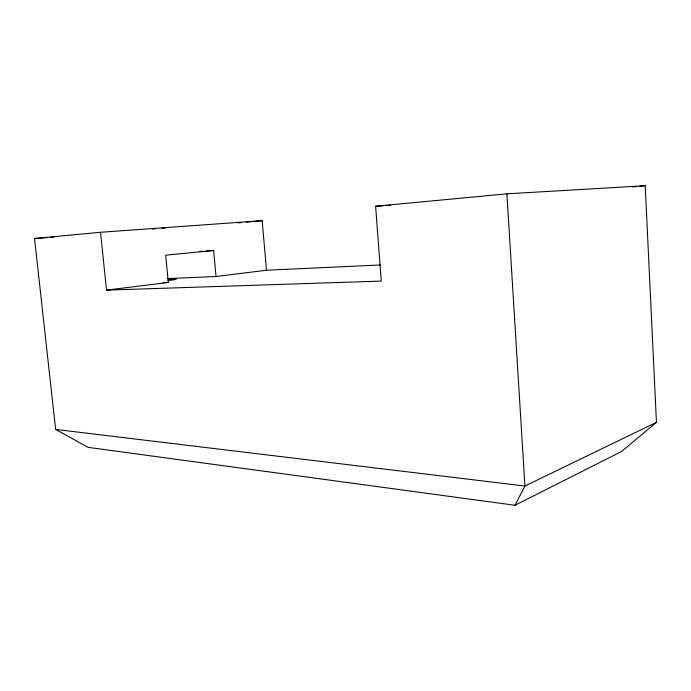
<?xml version="1.0" encoding="UTF-8"?>
<svg xmlns="http://www.w3.org/2000/svg" width="691" height="691" viewBox="0 0 691 691"><rect width="100%" height="100%" fill="white"/><g stroke="black" fill="none" stroke-linecap="round" stroke-linejoin="round"><path stroke-width="1.04" d="M514.994 505.276L524.918 486.023L506.9 193.834L645.213 185.724L656.45 422.339L621.675 451.422L514.994 505.276L88.051 447.345L55.626 429.422L34.55 238.507L100.532 232.271L262.183 220.671L266.493 270.233L380.577 264.964M656.45 422.339L524.918 486.023L55.626 429.422M100.532 232.271L106.526 290.125L168.31 282.438L165.667 255.186L213.64 250.488L216.041 276.504L266.493 270.233M106.526 290.125L381.242 281.09L375.619 206.246L506.9 193.834M237.808 222.891L240.986 222.606M246.281 222.122L251.584 221.638M253.701 221.44L262.183 220.671M632.377 186.89L636.653 186.501M639.866 186.207L645.213 185.724M152.426 229.092L155.328 228.851M161.927 228.341L164.976 228.116M34.55 238.507L47.42 237.566M50.633 237.333L53.855 237.099M199.829 251.412L203.016 251.196M206.203 250.98L213.64 250.488M375.619 206.246L383.108 205.771M386.321 205.564L390.596 205.287M167.187 278.577L216.041 276.504M163.016 282.645L168.31 282.438M168.457 279.319A18.225 0.726 -5 0 1 168.112 280.555"/></g></svg>
